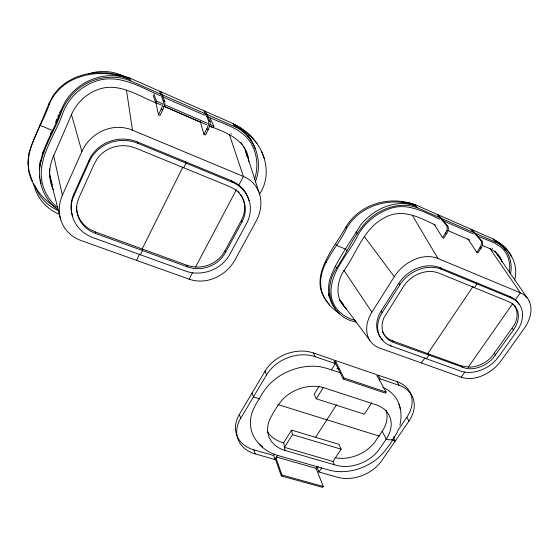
<?xml version="1.0" encoding="UTF-8"?>
<svg xmlns="http://www.w3.org/2000/svg" width="559" height="559" viewBox="0 0 559 559"><rect width="100%" height="100%" fill="white"/><g stroke="black" fill="none" stroke-linecap="round" stroke-linejoin="round"><path stroke-width="0.84" d="M386.108 410.271A33.407 25.071 -24.7 0 1 382.188 431.248L386.213 439.101C388.729 440.143 394.207 440.778 393.997 436.705M509.361 272.429C510.605 264.98 509.053 257.077 504.588 250.914C497.587 242.208 485.813 240.265 476.373 235.269M510.493 273.917C513.099 261.808 508.082 247.833 496.357 242.508L417.28 207.78C405.254 203.12 391.67 205.446 380.476 211.281C358.13 222.838 349.927 248.58 336.609 268.11C322.529 288.297 330.229 317.407 356.125 322.047M399.902 425.05C401.579 418.16 401.474 410.802 398.965 404.115M39.682 164.912L40.374 160.699M39.542 169.468C42.184 148.561 55.075 130.666 61.728 110.989C65.305 102.507 70.895 95.037 77.925 89.098C92.431 77.373 113.072 73.753 130.464 80.845L234.948 126.774C255.386 135.935 263.492 161.837 255.302 181.996M514.58 280.066C519.08 264.225 509.487 247.141 494.729 240.726L499.907 243.948L504.085 248.224L505.385 250.432M254.52 179.306C258.489 167.651 257.392 154.389 251.277 143.663C242.019 127.648 222.377 123.972 207.068 116.293M121.834 76.031L129.723 78.47L118.892 74.843L107.628 72.866L96.407 72.635L85.611 74.144L75.605 77.324L66.71 82.04L59.184 88.119L53.245 95.344L49.136 103.331L31.451 145.396L28.795 153.515L27.95 162.201L28.984 171.04L31.597 178.971M58.136 209.807C47.704 202.54 41.219 190.465 39.675 177.958C36.922 153.04 54.251 131.98 61.553 109.389C71.601 83.214 103.862 68.282 130.002 79.364C102.136 66.975 61.853 73.662 49.213 104.288C41.457 128.521 19.509 154.284 31.898 180.871C37.083 191.828 45.496 201.198 55.893 207.438M258.943 192.191L256.406 187.209A32.764 29.459 -24.5 0 0 243.41 176.448L132.476 130.163A34.735 32.485 -3.4 0 0 112.988 127.745C99.432 129.779 87.463 139.058 81.873 151.531L62.37 195.308C57.263 206.571 58.443 220.526 66.346 230.224A34.05 30.724 -2.2 0 0 81.174 240.566L189.145 279.179A31.989 28.09 -18.6 0 0 206.243 280.576C218.269 278.452 229.008 270.668 234.92 259.998L256.246 220.938C260.962 212.224 262.485 201.596 258.943 192.191L245.555 150.671L243.514 146.353M42.204 154.165L43.05 151.762M50.429 134.216L51.449 131.826M55.46 122.428L57.123 118.536M57.787 116.985L58.786 114.651M59.45 113.093L60.442 110.759M76.793 210.394A30.298 27.489 -3.9 0 0 90.579 229.735L95.414 231.957L186.965 265.273L191.751 266.573L196.551 267.076A28.754 25.448 -18.5 0 0 222.189 255.135L224.879 251.026L241.341 220.456L243.319 215.893A29.187 26.252 -22.4 0 0 240.615 194.49M241.998 221.93L243.983 217.353A29.278 26.301 -22.4 0 0 234.032 188.865L229.546 186.545L135.795 148.149L130.443 146.465A30.78 28.551 -5.4 0 0 97.07 158.966L94.401 163.654L79.078 197.397L77.401 202.26A30.389 27.552 -4.1 0 0 90.803 231.279L95.652 233.508L187.454 266.853L192.254 268.152A28.837 25.49 -18.5 0 0 222.782 256.679L225.48 252.563L241.998 221.93L241.341 220.456M72.803 216.543A35.671 32.366 -3.9 0 1 73.746 194.211L89.154 160.042A36.125 33.547 -5.2 0 1 137.444 141.951L231.454 180.753L236.499 183.38L240.88 186.818A34.365 30.913 -22.4 0 1 248.923 200.737M231.454 180.753L232.104 182.143A34.469 30.969 -22.4 0 1 246.533 223.488L229.777 254.401A33.945 30.018 -18.5 0 1 185.49 271.052L93.381 237.806A35.776 32.436 -4.1 0 1 73.921 195.685L89.377 161.432L89.154 160.042M161.32 105.043L155.744 102.618L156.457 101.095L153.893 94.038M158.49 114.833L161.188 109.131A6.932 1.677 -68.5 0 0 163.214 100.76L159.65 91.431L161.16 92.095L164.758 101.438A6.925 1.684 -68.4 0 1 162.739 109.802L160.035 115.496L158.49 114.833L155.996 102.905M136.564 260.235L139.666 253.989M182.814 167.176L142.161 248.972L142.531 250.537L140.414 254.785M183.715 167.77L186.014 163.144L185.497 161.782M204 134.377L206.753 128.85A6.785 1.95 -68 0 0 208.605 120.597L204.021 110.982L205.474 111.625L210.086 121.247A6.778 1.963 -67.9 0 1 208.241 129.492L205.481 135.012L204 134.377L200.22 121.282M408.308 203.043L415.002 204.992C390.727 195.049 359.423 203.853 346.014 226.954C333.758 248.678 305.417 279.57 329.244 304.166M210.17 118.438L213.866 126.096L213.133 127.564L209.15 125.831M335.127 308.337C328.412 300.56 327.35 289.387 329.677 279.689C336.448 259.942 349.871 243.179 360.408 225.34C373.049 209.185 395.688 198.494 415.854 206.04C391.531 196.09 360.178 204.915 346.727 228.058C337.804 247.944 315.758 266.601 321.607 290.61C324.325 300.358 331.221 308.407 339.788 313.599M189.145 279.179L192.582 272.666M195.594 266.971L236.366 189.787M238.798 185.183L243.41 176.448L229.421 134.67M529.261 301.154A29.012 21.605 -35.2 0 0 520.303 292.804L437.963 258.489A30.088 23.834 -34.1 0 0 422.751 257.042C411.026 259.222 400.705 266.769 394.284 276.719L371.924 312.16C366.732 320.335 364.37 331.438 369.653 340.151A29.257 22.968 -30.6 0 0 379.938 348.173L461.21 377.206A28.209 20.886 -32.5 0 0 474.891 377.989C485.485 375.816 494.89 369.268 501.241 360.59L524.258 328.399C529.722 320.691 533.279 310.273 529.261 301.154M259.208 194.686C276.328 169.566 259.879 135.047 233.585 124.231L240.545 128.374M397.302 432.233L393.795 438.249M277.753 455.292L275.077 459.547L255.197 453.908A35.357 27.139 -20 0 1 240.643 418.377L239.371 414.394L265.064 371.155A35.965 28.334 -22.6 0 1 313.354 352.946L333.576 359.877L335.407 363.595L331.48 369.848M240.643 418.377L266.517 374.977A36.174 28.411 -22.6 0 1 315.087 356.656L335.407 363.595M382.566 331.829A26.14 20.466 -31.3 0 0 389.183 339.222L392.725 340.906L461.531 365.921L469.036 367.179A25.337 18.866 -32.9 0 0 491.62 356.908L514.504 324.604A25.805 19.285 -34.7 0 0 513.19 304.145L512.673 303.698L468.274 367.116M513.497 329.894L515.775 326.149A25.875 19.306 -34.6 0 0 511.883 303.404L508.599 301.643L438.955 273.155L434.923 271.947A26.685 20.983 -33.6 0 0 406.344 282.707L403.493 286.515L383.928 317.791A26.203 20.487 -31.3 0 0 390.154 340.843L393.704 342.527L466.346 368.5A25.4 18.887 -32.8 0 0 492.807 358.508L513.497 329.894L512.24 328.343M275.077 459.547L273.665 455.487L274.553 454.076M334.338 361.897L335.239 360.45L376.542 374.614L386.108 392.076L385.424 393.11L343.219 378.981L334.953 362.239M284.992 450.442A34.441 26.28 -21.8 0 1 271.688 415.742A107.552 79.623 -24.9 0 1 281.303 400.922A34.63 26.566 -22.4 0 1 324.451 387.918L376.088 404.807A33.778 25.176 -24.7 0 1 386.213 439.101L379.687 448.66A33.589 24.917 -24.1 0 1 335.945 465.2L284.992 450.442L283.665 442.784L291.609 430.123L338.999 444.37L341.123 449.163L332.975 461.475L334.359 464.739M319.063 386.395L314.207 394.123L316.261 398.784L364.279 414.163L371.91 402.627M291.609 430.123L292.469 434.636L284.454 447.361L332.975 461.475M316.261 398.784L323.375 387.492M382.824 339.963A30.773 24.093 -31.3 0 1 381.196 311.021L398.791 283.329A31.332 24.673 -33.6 0 1 440.164 267.747L510.018 296.543L513.707 298.541L516.754 301.203A30.382 22.709 -34.7 0 1 519.066 304.445M391.209 346.049A30.85 24.121 -31.3 0 1 382.167 312.6L399.825 284.859A31.416 24.701 -33.6 0 1 441.31 269.228L511.303 298.045A30.459 22.737 -34.6 0 1 516.949 331.054L498.824 356.502A29.906 22.241 -32.8 0 1 460.427 371.008L391.209 346.049L390.559 344.966M276.391 457.017L316.073 468.33L323.298 486.463L322.676 487.392L281.331 475.968L281.946 475.01L275.846 457.576M343.219 378.981L343.897 377.912L335.239 360.45M442.546 237.659L445.537 233.012A6.009 3.172 -64.7 0 0 446.529 225.424L437.397 214.656L438.542 215.159L447.689 225.934A6.002 3.172 -64.7 0 1 446.697 233.515L443.706 238.162L442.546 237.659L434.098 224.117M315.59 437.334L336.539 404.772M316.073 468.33L317.484 466.171M318.225 466.576L317.33 467.953L318.944 471.992L337.608 477.281A33.931 24.945 -23.9 0 0 381.797 460.567L408.936 421.137A34.756 26.007 -26.3 0 0 399.196 385.368L397.065 381.65L378.136 375.159L377.255 376.5M318.944 471.992L321.663 467.855M379.295 380.225L380.183 378.876L378.136 375.159M476.834 252.368L479.839 247.84A5.897 3.312 -64.1 0 0 480.733 240.356L471.048 229.469L472.152 229.959L481.851 240.845A5.89 3.319 -64 0 1 480.964 248.322L477.952 252.85L476.834 252.368L467.806 238.756M421.521 362.91L424.924 357.851M473.235 286.166L427.761 353.644L428.816 355.265L426.454 358.759M474.444 287.668L476.981 283.916L475.765 282.421M382.188 431.248L375.76 440.744A33.219 24.82 -24.1 0 1 334.918 457.702M397.086 431.52L406.812 417.328A34.567 25.952 -26.4 0 0 397.065 381.65M393.99 437.529L394.277 437.117M393.648 438.494C387.639 447.906 380.959 457.29 371.148 463.069L364.503 466.604L357.453 469.267C348.215 471.971 338.272 472.593 328.923 470.07L277.425 455.34C270.444 453.23 263.974 449.443 259.013 444.049M461.21 377.206L464.899 371.945M515.307 299.938L520.303 292.804L489.852 248.336M401.341 201.869L403.766 202.078M405.387 202.218L407.811 202.428L414.492 204.377L493.164 239.021L499.522 243.458M116.747 74.794L120.898 75.269L129.555 77.946L233.285 123.665L241.425 128.891M281.946 475.01L323.298 486.463M239.371 414.394A35.154 27.077 -20 0 0 253.884 449.841L273.665 455.487M283.665 442.784L282.016 442.302A34.05 26.154 -21.8 0 1 267.475 431.534M292.469 434.636L341.123 449.163M260.033 398.986L253.43 396.932L252.067 393.026M277.704 404.485L379.379 436.139M391.887 440.031L395.22 441.065L393.529 437.837M343.897 377.912L386.108 392.076M340.662 372.944L327.588 368.535L320.545 366.823A48.843 37.719 -22.4 0 0 266.888 387.059L262.576 393.061L255.805 404.346L252.766 410.606A48.577 37.32 -21.8 0 0 262.632 446.781M336.909 368.563L339.32 369.38M380.183 378.876L399.196 385.368M355.314 320.377C343.156 317.442 332.339 307.883 331.152 294.928C329.23 271.464 349.27 253.94 358.41 234.249C365.139 222.838 375.774 213.859 388.212 209.262C405.974 201.855 423.925 211.616 439.695 219.198M335.938 244.36L336.441 245.415L345.7 249.132L346.859 251.005M89.377 161.432A36.237 33.617 -5.4 0 1 137.821 143.279L232.104 182.143M161.188 109.131L162.739 109.802M206.753 128.85L208.241 129.492M445.537 233.012L446.697 233.515M479.839 247.84L480.964 248.322M163.717 106.084L206.76 124.79M156.464 103.108C138.157 95.841 118.452 81.768 97.881 89.594C85.862 93.898 76.101 103.45 71.238 115.224L53.405 156.408C48.71 166.813 48.221 179.201 53.245 189.578M163.668 106.231L201.268 122.575M209.269 126.048C226.136 132.176 247.623 140.519 248.839 161.551M435.391 225.137C419.075 216.99 401.069 207.717 383.6 218.248C363.343 229.071 356.607 253.185 343.932 270.703C336.28 282.036 334.771 300.057 346.769 309.022M447.361 230.336L469.707 240.035M482.473 245.576C490.446 248.531 499.802 252.689 502.038 261.794M163.214 100.76L164.758 101.438M208.605 120.597L210.086 121.247M446.529 225.424L447.689 225.934M480.733 240.356L481.851 240.845M156.457 101.095L162.04 103.527M164.43 104.568L207.494 123.315M209.884 124.357L213.866 126.096M160.105 95.687C139.939 86.792 117.565 72.859 94.799 81.628C80.671 86.708 69.03 97.818 63.321 111.702C55.725 135.585 35.252 159.301 42.952 185.868C45.754 194.329 50.673 202.302 57.856 207.703M162.494 96.735L204.685 115.245M442.085 220.246L473.18 233.872M126.858 77.526L122.148 75.451A44.993 43.008 6.7 0 0 88.476 73.872M382.88 387.513L385.857 388.84A47.655 35.769 -24.7 0 1 400.272 409.027M230.881 133.706L231.433 134.034M492.095 248.245L492.507 248.496M498.907 242.872L493.744 239.65C501.276 243.438 508.25 249.23 511.555 257.161M336.294 310.35L337.713 311.363M343.519 304.403L339.271 299.421L369.653 340.151M242.333 129.995L244.709 132.162M494.869 251.047L527.081 297.723M493.164 239.021L496.357 242.508M256.979 143.474L250.656 136.34L242.927 130.156L234.102 125.188C243.801 129.877 251.424 138.297 255.114 148.421M510.018 296.543L511.303 298.045M414.492 204.377L417.28 207.78M440.164 267.747L441.31 269.228M494.408 353.505L495.602 355.098M364.223 236.429L394.284 276.719M240.95 142.377L242.361 144.278M248.063 135.781L249.475 137.71M247.91 135.711L251.208 140.211M461.531 365.921L462.649 367.549M398.791 283.329L399.825 284.859M343.848 270.186L371.924 312.16M356.013 231.887L357.222 233.718M346.014 226.954L346.727 228.058M381.196 311.021L382.167 312.6M392.725 340.906L393.704 342.527M497.189 254.198L497.999 255.547M497.3 254.555L498.111 255.903M412.318 215.292L437.963 258.489M335.498 266.189L336.609 268.11M325.618 261.43L326.274 262.583M406.812 417.328L408.936 421.137M31.863 179.767L32.701 181.284M233.285 123.665L234.948 126.774M313.354 352.946L315.087 356.656M51.742 182.835L49.842 175.463M49.492 168.93L49.541 174.115L50.841 180.802L52.378 184.729M224.879 251.026L225.48 252.563M265.064 371.155L266.517 374.977M261.465 151.042L264.295 158.525M153.138 95.386L155.744 102.618M275.245 458.506L281.331 475.968M253.884 449.841L255.197 453.908M129.555 77.946L130.464 80.845M186.965 265.273L187.454 266.853M137.444 141.951L137.821 143.279M71.321 114.022L81.873 151.531M245.394 150.378L247.155 156.918M50.841 180.802L60.7 219.757M328.412 293.657L329.118 296.794M53.524 154.976L62.37 195.308M39.584 176.141L39.92 177.79M40.248 179.439L41.073 183.562M95.414 231.957L95.652 233.508M126.453 90.104L132.476 130.163M73.746 194.211L73.921 195.685M61.553 109.389L61.728 110.989M52.693 132.113L52.553 130.443L40.29 125.509L40.234 124.503L40.527 125.6M49.136 103.331L49.213 104.288M43.679 151.209L43.784 152.949M31.451 145.396L31.486 146.437M59.799 214.453A44.301 40.625 3.2 0 1 33.687 183.373M237.198 126.201A42.288 39.102 -26.5 0 1 241.257 128.612M58.744 210.771A44 40.416 3.6 0 1 34.931 185.532M76.688 209.597A30.298 27.489 -3.9 0 1 76.513 206.383M238.211 191.471A29.187 26.252 -22.4 0 1 239.238 192.638"/></g></svg>
